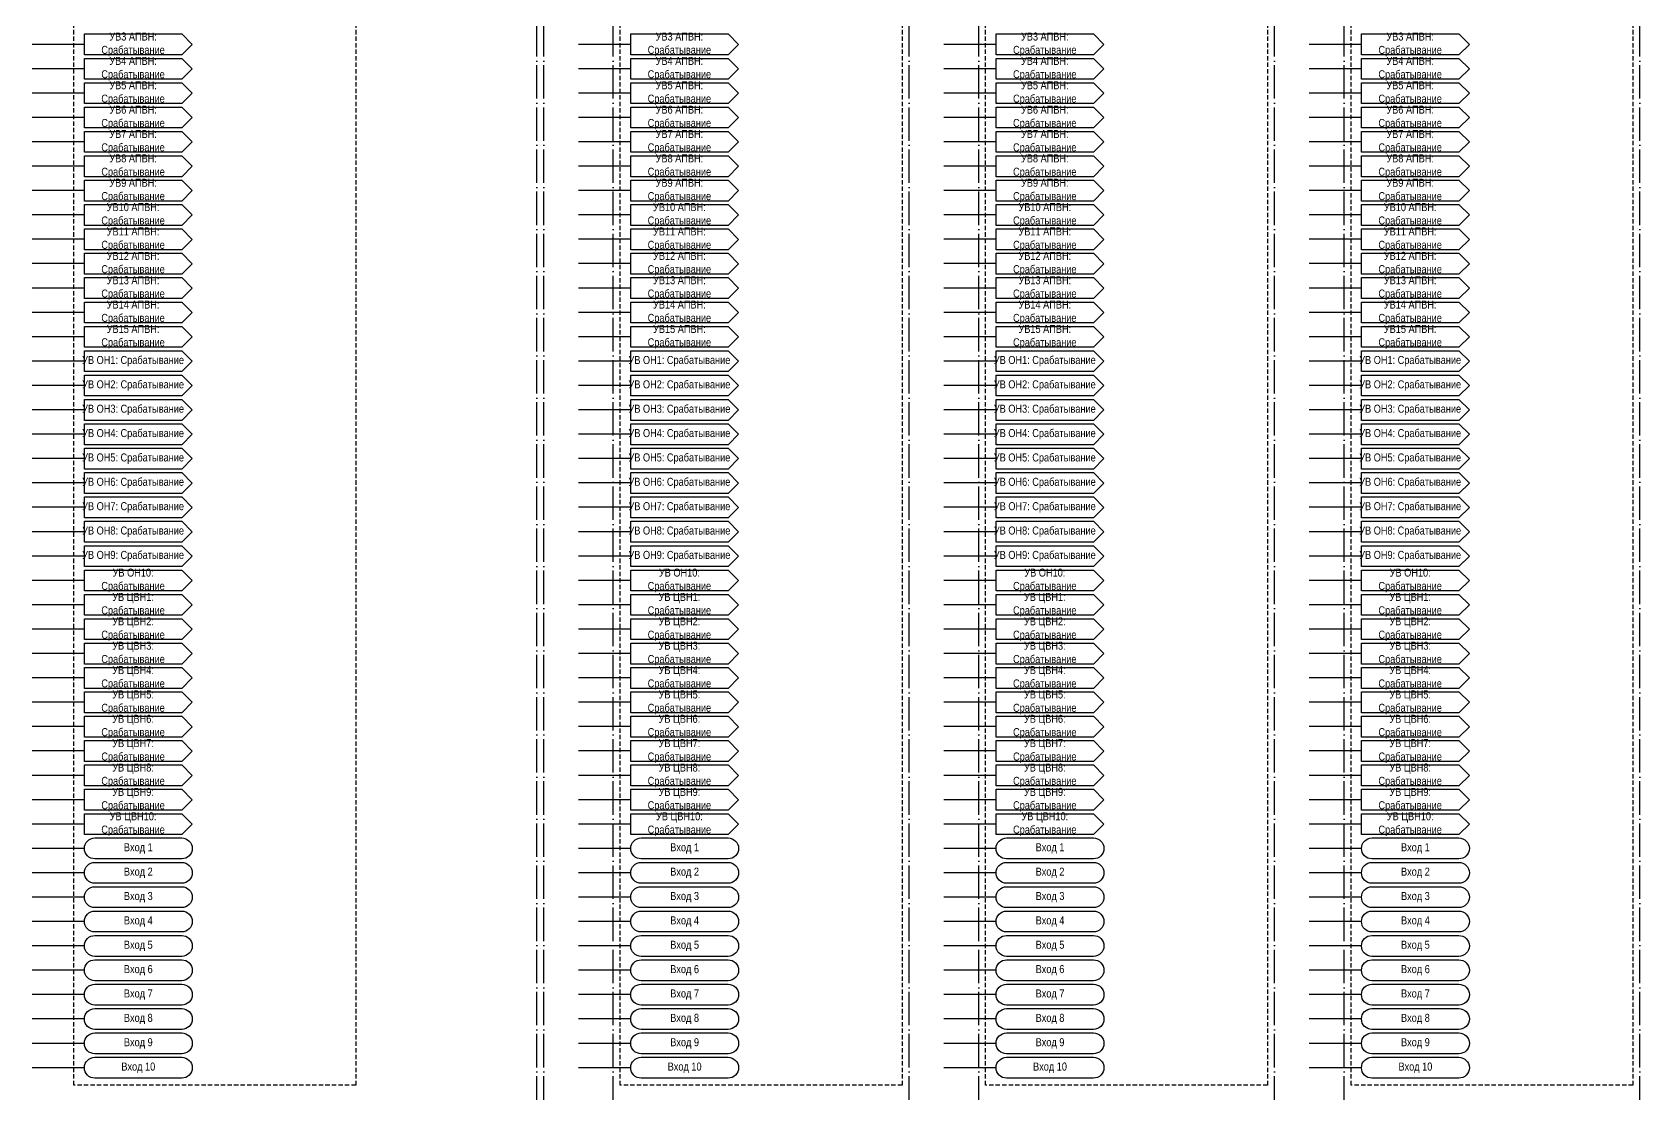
# Model space of a CAD drawing. Header units: millimetres. Extents: x -3568 to 1010, y 18 to 1948.
# Drawn here: x -3568 to -3106, y 627.5 to 932.5 of the extents above; entities that cross this region are included whole.
import ezdxf

# ---------------------------------------------------------------- set-up
doc = ezdxf.new("R2010")
doc.units = ezdxf.units.MM
doc.linetypes.add('ACAD_ISO04W100', pattern=[30, 24, -3, 0, -3])
doc.linetypes.add('штриховая2', pattern=[0.375, 0.25, -0.125])
doc.styles.add('2.5_Gost_RD', font='ARIALN.TTF', dxfattribs={"height": 2.5})

msp = doc.modelspace()

# ---------------------------------------------------------------- linework, layer by layer
at = {"color": 251, "linetype": 'ACAD_ISO04W100', "lineweight": 30, "ltscale": 0.4, "true_color": 0x58595b}
for p, q in [((-3423, 18), (-3423, 1855)), ((-3106, 18), (-3106, 1855)), ((-3421, 18), (-3421, 1845)), ((-3401, 18), (-3401, 1845)), ((-3316, 18), (-3316, 1845)), ((-3296, 18), (-3296, 1845)), ((-3211, 18), (-3211, 1845)), ((-3191, 18), (-3191, 1845))]:
    msp.add_line(p, q, dxfattribs=at)
at = {"ltscale": 100}
for p, q in [((-3553, 929), (-3568, 929)), ((-3396, 929), (-3411, 929)), ((-3291, 929), (-3306, 929)), ((-3186, 929), (-3201, 929)), ((-3553, 922), (-3568, 922)), ((-3396, 922), (-3411, 922)), ((-3291, 922), (-3306, 922)), ((-3186, 922), (-3201, 922)), ((-3553, 915), (-3568, 915)), ((-3396, 915), (-3411, 915)), ((-3291, 915), (-3306, 915)), ((-3186, 915), (-3201, 915)), ((-3553, 908), (-3568, 908)), ((-3396, 908), (-3411, 908)), ((-3291, 908), (-3306, 908)), ((-3186, 908), (-3201, 908)), ((-3553, 901), (-3568, 901)), ((-3396, 901), (-3411, 901)), ((-3291, 901), (-3306, 901)), ((-3186, 901), (-3201, 901)), ((-3553, 894), (-3568, 894)), ((-3396, 894), (-3411, 894)), ((-3291, 894), (-3306, 894)), ((-3186, 894), (-3201, 894)), ((-3553, 887), (-3568, 887)), ((-3396, 887), (-3411, 887)), ((-3291, 887), (-3306, 887)), ((-3186, 887), (-3201, 887)), ((-3553, 880), (-3568, 880)), ((-3396, 880), (-3411, 880)), ((-3291, 880), (-3306, 880)), ((-3186, 880), (-3201, 880)), ((-3553, 873), (-3568, 873)), ((-3396, 873), (-3411, 873)), ((-3291, 873), (-3306, 873)), ((-3186, 873), (-3201, 873)), ((-3553, 866), (-3568, 866)), ((-3396, 866), (-3411, 866)), ((-3291, 866), (-3306, 866)), ((-3186, 866), (-3201, 866)), ((-3553, 859), (-3568, 859)), ((-3396, 859), (-3411, 859)), ((-3291, 859), (-3306, 859)), ((-3186, 859), (-3201, 859)), ((-3553, 852), (-3568, 852)), ((-3396, 852), (-3411, 852)), ((-3291, 852), (-3306, 852)), ((-3186, 852), (-3201, 852)), ((-3553, 845), (-3568, 845)), ((-3396, 845), (-3411, 845)), ((-3291, 845), (-3306, 845)), ((-3186, 845), (-3201, 845)), ((-3553, 838), (-3568, 838)), ((-3396, 838), (-3411, 838)), ((-3291, 838), (-3306, 838)), ((-3186, 838), (-3201, 838)), ((-3553, 831), (-3568, 831)), ((-3396, 831), (-3411, 831)), ((-3291, 831), (-3306, 831)), ((-3186, 831), (-3201, 831)), ((-3553, 824), (-3568, 824)), ((-3396, 824), (-3411, 824)), ((-3291, 824), (-3306, 824)), ((-3186, 824), (-3201, 824)), ((-3553, 817), (-3568, 817)), ((-3396, 817), (-3411, 817)), ((-3291, 817), (-3306, 817)), ((-3186, 817), (-3201, 817)), ((-3553, 810), (-3568, 810)), ((-3396, 810), (-3411, 810)), ((-3291, 810), (-3306, 810)), ((-3186, 810), (-3201, 810)), ((-3553, 803), (-3568, 803)), ((-3396, 803), (-3411, 803)), ((-3291, 803), (-3306, 803)), ((-3186, 803), (-3201, 803)), ((-3553, 796), (-3568, 796)), ((-3396, 796), (-3411, 796)), ((-3291, 796), (-3306, 796)), ((-3186, 796), (-3201, 796)), ((-3553, 789), (-3568, 789)), ((-3396, 789), (-3411, 789)), ((-3291, 789), (-3306, 789)), ((-3186, 789), (-3201, 789)), ((-3553, 782), (-3568, 782)), ((-3396, 782), (-3411, 782)), ((-3291, 782), (-3306, 782)), ((-3186, 782), (-3201, 782)), ((-3553, 775), (-3568, 775)), ((-3396, 775), (-3411, 775)), ((-3291, 775), (-3306, 775)), ((-3186, 775), (-3201, 775)), ((-3553, 768), (-3568, 768)), ((-3396, 768), (-3411, 768)), ((-3291, 768), (-3306, 768)), ((-3186, 768), (-3201, 768)), ((-3553, 761), (-3568, 761)), ((-3396, 761), (-3411, 761)), ((-3291, 761), (-3306, 761)), ((-3186, 761), (-3201, 761)), ((-3553, 754), (-3568, 754)), ((-3396, 754), (-3411, 754)), ((-3291, 754), (-3306, 754)), ((-3186, 754), (-3201, 754)), ((-3553, 747), (-3568, 747)), ((-3396, 747), (-3411, 747)), ((-3291, 747), (-3306, 747)), ((-3186, 747), (-3201, 747)), ((-3553, 740), (-3568, 740)), ((-3396, 740), (-3411, 740)), ((-3291, 740), (-3306, 740)), ((-3186, 740), (-3201, 740)), ((-3553, 733), (-3568, 733)), ((-3396, 733), (-3411, 733)), ((-3291, 733), (-3306, 733)), ((-3186, 733), (-3201, 733)), ((-3553, 726), (-3568, 726)), ((-3396, 726), (-3411, 726)), ((-3291, 726), (-3306, 726)), ((-3186, 726), (-3201, 726)), ((-3553, 719), (-3568, 719)), ((-3396, 719), (-3411, 719)), ((-3291, 719), (-3306, 719)), ((-3186, 719), (-3201, 719)), ((-3553, 712), (-3568, 712)), ((-3396, 712), (-3411, 712)), ((-3291, 712), (-3306, 712)), ((-3186, 712), (-3201, 712)), ((-3553, 705), (-3568, 705)), ((-3396, 705), (-3411, 705)), ((-3291, 705), (-3306, 705)), ((-3186, 705), (-3201, 705)), ((-3553, 698), (-3568, 698)), ((-3396, 698), (-3411, 698)), ((-3291, 698), (-3306, 698)), ((-3186, 698), (-3201, 698)), ((-3553, 691), (-3568, 691)), ((-3396, 691), (-3411, 691)), ((-3291, 691), (-3306, 691)), ((-3186, 691), (-3201, 691)), ((-3553, 684), (-3568, 684)), ((-3396, 684), (-3411, 684)), ((-3291, 684), (-3306, 684)), ((-3186, 684), (-3201, 684)), ((-3553, 677), (-3568, 677)), ((-3396, 677), (-3411, 677)), ((-3291, 677), (-3306, 677)), ((-3186, 677), (-3201, 677)), ((-3553, 670), (-3568, 670)), ((-3396, 670), (-3411, 670)), ((-3291, 670), (-3306, 670)), ((-3186, 670), (-3201, 670)), ((-3553, 663), (-3568, 663)), ((-3396, 663), (-3411, 663)), ((-3291, 663), (-3306, 663)), ((-3186, 663), (-3201, 663)), ((-3553, 656), (-3568, 656)), ((-3396, 656), (-3411, 656)), ((-3291, 656), (-3306, 656)), ((-3186, 656), (-3201, 656)), ((-3553, 649), (-3568, 649)), ((-3396, 649), (-3411, 649)), ((-3291, 649), (-3306, 649)), ((-3186, 649), (-3201, 649)), ((-3553, 642), (-3568, 642)), ((-3396, 642), (-3411, 642)), ((-3291, 642), (-3306, 642)), ((-3186, 642), (-3201, 642)), ((-3553, 635), (-3568, 635)), ((-3396, 635), (-3411, 635)), ((-3291, 635), (-3306, 635)), ((-3186, 635), (-3201, 635))]:
    msp.add_line(p, q, dxfattribs=at)
at = {"linetype": 'штриховая2', "ltscale": 5}
for points in [[(-3556, 1235), (-3475, 1235), (-3475, 630), (-3556, 630)], [(-3399, 1235), (-3318, 1235), (-3318, 630), (-3399, 630)], [(-3294, 1235), (-3213, 1235), (-3213, 630), (-3294, 630)], [(-3189, 1235), (-3108, 1235), (-3108, 630), (-3189, 630)]]:
    msp.add_lwpolyline(points, close=True, dxfattribs=at)
at = {"ltscale": 100}
for points in [[(-3553, 931.98), (-3525, 931.98), (-3522, 928.98), (-3525, 925.98), (-3553, 925.98), (-3553, 931.98)], [(-3396, 931.98), (-3368, 931.98), (-3365, 928.98), (-3368, 925.98), (-3396, 925.98), (-3396, 931.98)], [(-3291, 931.98), (-3263, 931.98), (-3260, 928.98), (-3263, 925.98), (-3291, 925.98), (-3291, 931.98)], [(-3186, 931.98), (-3158, 931.98), (-3155, 928.98), (-3158, 925.98), (-3186, 925.98), (-3186, 931.98)], [(-3553, 924.98), (-3525, 924.98), (-3522, 921.98), (-3525, 918.98), (-3553, 918.98), (-3553, 924.98)], [(-3396, 924.98), (-3368, 924.98), (-3365, 921.98), (-3368, 918.98), (-3396, 918.98), (-3396, 924.98)], [(-3291, 924.98), (-3263, 924.98), (-3260, 921.98), (-3263, 918.98), (-3291, 918.98), (-3291, 924.98)], [(-3186, 924.98), (-3158, 924.98), (-3155, 921.98), (-3158, 918.98), (-3186, 918.98), (-3186, 924.98)], [(-3553, 917.98), (-3525, 917.98), (-3522, 914.98), (-3525, 911.98), (-3553, 911.98), (-3553, 917.98)], [(-3396, 917.98), (-3368, 917.98), (-3365, 914.98), (-3368, 911.98), (-3396, 911.98), (-3396, 917.98)], [(-3291, 917.98), (-3263, 917.98), (-3260, 914.98), (-3263, 911.98), (-3291, 911.98), (-3291, 917.98)], [(-3186, 917.98), (-3158, 917.98), (-3155, 914.98), (-3158, 911.98), (-3186, 911.98), (-3186, 917.98)], [(-3553, 910.98), (-3525, 910.98), (-3522, 907.98), (-3525, 904.98), (-3553, 904.98), (-3553, 910.98)], [(-3396, 910.98), (-3368, 910.98), (-3365, 907.98), (-3368, 904.98), (-3396, 904.98), (-3396, 910.98)], [(-3291, 910.98), (-3263, 910.98), (-3260, 907.98), (-3263, 904.98), (-3291, 904.98), (-3291, 910.98)], [(-3186, 910.98), (-3158, 910.98), (-3155, 907.98), (-3158, 904.98), (-3186, 904.98), (-3186, 910.98)], [(-3553, 903.98), (-3525, 903.98), (-3522, 900.98), (-3525, 897.98), (-3553, 897.98), (-3553, 903.98)], [(-3396, 903.98), (-3368, 903.98), (-3365, 900.98), (-3368, 897.98), (-3396, 897.98), (-3396, 903.98)], [(-3291, 903.98), (-3263, 903.98), (-3260, 900.98), (-3263, 897.98), (-3291, 897.98), (-3291, 903.98)], [(-3186, 903.98), (-3158, 903.98), (-3155, 900.98), (-3158, 897.98), (-3186, 897.98), (-3186, 903.98)], [(-3553, 896.98), (-3525, 896.98), (-3522, 893.98), (-3525, 890.98), (-3553, 890.98), (-3553, 896.98)], [(-3396, 896.98), (-3368, 896.98), (-3365, 893.98), (-3368, 890.98), (-3396, 890.98), (-3396, 896.98)], [(-3291, 896.98), (-3263, 896.98), (-3260, 893.98), (-3263, 890.98), (-3291, 890.98), (-3291, 896.98)], [(-3186, 896.98), (-3158, 896.98), (-3155, 893.98), (-3158, 890.98), (-3186, 890.98), (-3186, 896.98)], [(-3553, 889.98), (-3525, 889.98), (-3522, 886.98), (-3525, 883.98), (-3553, 883.98), (-3553, 889.98)], [(-3396, 889.98), (-3368, 889.98), (-3365, 886.98), (-3368, 883.98), (-3396, 883.98), (-3396, 889.98)], [(-3291, 889.98), (-3263, 889.98), (-3260, 886.98), (-3263, 883.98), (-3291, 883.98), (-3291, 889.98)], [(-3186, 889.98), (-3158, 889.98), (-3155, 886.98), (-3158, 883.98), (-3186, 883.98), (-3186, 889.98)], [(-3553, 882.98), (-3525, 882.98), (-3522, 879.98), (-3525, 876.98), (-3553, 876.98), (-3553, 882.98)], [(-3396, 882.98), (-3368, 882.98), (-3365, 879.98), (-3368, 876.98), (-3396, 876.98), (-3396, 882.98)], [(-3291, 882.98), (-3263, 882.98), (-3260, 879.98), (-3263, 876.98), (-3291, 876.98), (-3291, 882.98)], [(-3186, 882.98), (-3158, 882.98), (-3155, 879.98), (-3158, 876.98), (-3186, 876.98), (-3186, 882.98)], [(-3553, 875.98), (-3525, 875.98), (-3522, 872.98), (-3525, 869.98), (-3553, 869.98), (-3553, 875.98)], [(-3396, 875.98), (-3368, 875.98), (-3365, 872.98), (-3368, 869.98), (-3396, 869.98), (-3396, 875.98)], [(-3291, 875.98), (-3263, 875.98), (-3260, 872.98), (-3263, 869.98), (-3291, 869.98), (-3291, 875.98)], [(-3186, 875.98), (-3158, 875.98), (-3155, 872.98), (-3158, 869.98), (-3186, 869.98), (-3186, 875.98)], [(-3553, 868.98), (-3525, 868.98), (-3522, 865.98), (-3525, 862.98), (-3553, 862.98), (-3553, 868.98)], [(-3396, 868.98), (-3368, 868.98), (-3365, 865.98), (-3368, 862.98), (-3396, 862.98), (-3396, 868.98)], [(-3291, 868.98), (-3263, 868.98), (-3260, 865.98), (-3263, 862.98), (-3291, 862.98), (-3291, 868.98)], [(-3186, 868.98), (-3158, 868.98), (-3155, 865.98), (-3158, 862.98), (-3186, 862.98), (-3186, 868.98)], [(-3553, 861.98), (-3525, 861.98), (-3522, 858.98), (-3525, 855.98), (-3553, 855.98), (-3553, 861.98)], [(-3396, 861.98), (-3368, 861.98), (-3365, 858.98), (-3368, 855.98), (-3396, 855.98), (-3396, 861.98)], [(-3291, 861.98), (-3263, 861.98), (-3260, 858.98), (-3263, 855.98), (-3291, 855.98), (-3291, 861.98)], [(-3186, 861.98), (-3158, 861.98), (-3155, 858.98), (-3158, 855.98), (-3186, 855.98), (-3186, 861.98)], [(-3553, 854.98), (-3525, 854.98), (-3522, 851.98), (-3525, 848.98), (-3553, 848.98), (-3553, 854.98)], [(-3396, 854.98), (-3368, 854.98), (-3365, 851.98), (-3368, 848.98), (-3396, 848.98), (-3396, 854.98)], [(-3291, 854.98), (-3263, 854.98), (-3260, 851.98), (-3263, 848.98), (-3291, 848.98), (-3291, 854.98)], [(-3186, 854.98), (-3158, 854.98), (-3155, 851.98), (-3158, 848.98), (-3186, 848.98), (-3186, 854.98)], [(-3553, 847.98), (-3525, 847.98), (-3522, 844.98), (-3525, 841.98), (-3553, 841.98), (-3553, 847.98)], [(-3396, 847.98), (-3368, 847.98), (-3365, 844.98), (-3368, 841.98), (-3396, 841.98), (-3396, 847.98)], [(-3291, 847.98), (-3263, 847.98), (-3260, 844.98), (-3263, 841.98), (-3291, 841.98), (-3291, 847.98)], [(-3186, 847.98), (-3158, 847.98), (-3155, 844.98), (-3158, 841.98), (-3186, 841.98), (-3186, 847.98)], [(-3553, 840.98), (-3525, 840.98), (-3522, 837.98), (-3525, 834.98), (-3553, 834.98), (-3553, 840.98)], [(-3396, 840.98), (-3368, 840.98), (-3365, 837.98), (-3368, 834.98), (-3396, 834.98), (-3396, 840.98)], [(-3291, 840.98), (-3263, 840.98), (-3260, 837.98), (-3263, 834.98), (-3291, 834.98), (-3291, 840.98)], [(-3186, 840.98), (-3158, 840.98), (-3155, 837.98), (-3158, 834.98), (-3186, 834.98), (-3186, 840.98)], [(-3553, 833.98), (-3525, 833.98), (-3522, 830.98), (-3525, 827.98), (-3553, 827.98), (-3553, 833.98)], [(-3396, 833.98), (-3368, 833.98), (-3365, 830.98), (-3368, 827.98), (-3396, 827.98), (-3396, 833.98)], [(-3291, 833.98), (-3263, 833.98), (-3260, 830.98), (-3263, 827.98), (-3291, 827.98), (-3291, 833.98)], [(-3186, 833.98), (-3158, 833.98), (-3155, 830.98), (-3158, 827.98), (-3186, 827.98), (-3186, 833.98)], [(-3553, 826.98), (-3525, 826.98), (-3522, 823.98), (-3525, 820.98), (-3553, 820.98), (-3553, 826.98)], [(-3396, 826.98), (-3368, 826.98), (-3365, 823.98), (-3368, 820.98), (-3396, 820.98), (-3396, 826.98)], [(-3291, 826.98), (-3263, 826.98), (-3260, 823.98), (-3263, 820.98), (-3291, 820.98), (-3291, 826.98)], [(-3186, 826.98), (-3158, 826.98), (-3155, 823.98), (-3158, 820.98), (-3186, 820.98), (-3186, 826.98)], [(-3553, 819.98), (-3525, 819.98), (-3522, 816.98), (-3525, 813.98), (-3553, 813.98), (-3553, 819.98)], [(-3396, 819.98), (-3368, 819.98), (-3365, 816.98), (-3368, 813.98), (-3396, 813.98), (-3396, 819.98)], [(-3291, 819.98), (-3263, 819.98), (-3260, 816.98), (-3263, 813.98), (-3291, 813.98), (-3291, 819.98)], [(-3186, 819.98), (-3158, 819.98), (-3155, 816.98), (-3158, 813.98), (-3186, 813.98), (-3186, 819.98)], [(-3553, 812.98), (-3525, 812.98), (-3522, 809.98), (-3525, 806.98), (-3553, 806.98), (-3553, 812.98)], [(-3396, 812.98), (-3368, 812.98), (-3365, 809.98), (-3368, 806.98), (-3396, 806.98), (-3396, 812.98)], [(-3291, 812.98), (-3263, 812.98), (-3260, 809.98), (-3263, 806.98), (-3291, 806.98), (-3291, 812.98)], [(-3186, 812.98), (-3158, 812.98), (-3155, 809.98), (-3158, 806.98), (-3186, 806.98), (-3186, 812.98)], [(-3553, 805.98), (-3525, 805.98), (-3522, 802.98), (-3525, 799.98), (-3553, 799.98), (-3553, 805.98)], [(-3396, 805.98), (-3368, 805.98), (-3365, 802.98), (-3368, 799.98), (-3396, 799.98), (-3396, 805.98)], [(-3291, 805.98), (-3263, 805.98), (-3260, 802.98), (-3263, 799.98), (-3291, 799.98), (-3291, 805.98)], [(-3186, 805.98), (-3158, 805.98), (-3155, 802.98), (-3158, 799.98), (-3186, 799.98), (-3186, 805.98)], [(-3553, 798.98), (-3525, 798.98), (-3522, 795.98), (-3525, 792.98), (-3553, 792.98), (-3553, 798.98)], [(-3396, 798.98), (-3368, 798.98), (-3365, 795.98), (-3368, 792.98), (-3396, 792.98), (-3396, 798.98)], [(-3291, 798.98), (-3263, 798.98), (-3260, 795.98), (-3263, 792.98), (-3291, 792.98), (-3291, 798.98)], [(-3186, 798.98), (-3158, 798.98), (-3155, 795.98), (-3158, 792.98), (-3186, 792.98), (-3186, 798.98)], [(-3553, 791.98), (-3525, 791.98), (-3522, 788.98), (-3525, 785.98), (-3553, 785.98), (-3553, 791.98)], [(-3396, 791.98), (-3368, 791.98), (-3365, 788.98), (-3368, 785.98), (-3396, 785.98), (-3396, 791.98)], [(-3291, 791.98), (-3263, 791.98), (-3260, 788.98), (-3263, 785.98), (-3291, 785.98), (-3291, 791.98)], [(-3186, 791.98), (-3158, 791.98), (-3155, 788.98), (-3158, 785.98), (-3186, 785.98), (-3186, 791.98)], [(-3553, 784.98), (-3525, 784.98), (-3522, 781.98), (-3525, 778.98), (-3553, 778.98), (-3553, 784.98)], [(-3396, 784.98), (-3368, 784.98), (-3365, 781.98), (-3368, 778.98), (-3396, 778.98), (-3396, 784.98)], [(-3291, 784.98), (-3263, 784.98), (-3260, 781.98), (-3263, 778.98), (-3291, 778.98), (-3291, 784.98)], [(-3186, 784.98), (-3158, 784.98), (-3155, 781.98), (-3158, 778.98), (-3186, 778.98), (-3186, 784.98)], [(-3553, 777.98), (-3525, 777.98), (-3522, 774.98), (-3525, 771.98), (-3553, 771.98), (-3553, 777.98)], [(-3396, 777.98), (-3368, 777.98), (-3365, 774.98), (-3368, 771.98), (-3396, 771.98), (-3396, 777.98)], [(-3291, 777.98), (-3263, 777.98), (-3260, 774.98), (-3263, 771.98), (-3291, 771.98), (-3291, 777.98)], [(-3186, 777.98), (-3158, 777.98), (-3155, 774.98), (-3158, 771.98), (-3186, 771.98), (-3186, 777.98)], [(-3553, 770.98), (-3525, 770.98), (-3522, 767.98), (-3525, 764.98), (-3553, 764.98), (-3553, 770.98)], [(-3396, 770.98), (-3368, 770.98), (-3365, 767.98), (-3368, 764.98), (-3396, 764.98), (-3396, 770.98)], [(-3291, 770.98), (-3263, 770.98), (-3260, 767.98), (-3263, 764.98), (-3291, 764.98), (-3291, 770.98)], [(-3186, 770.98), (-3158, 770.98), (-3155, 767.98), (-3158, 764.98), (-3186, 764.98), (-3186, 770.98)], [(-3553, 763.98), (-3525, 763.98), (-3522, 760.98), (-3525, 757.98), (-3553, 757.98), (-3553, 763.98)], [(-3396, 763.98), (-3368, 763.98), (-3365, 760.98), (-3368, 757.98), (-3396, 757.98), (-3396, 763.98)], [(-3291, 763.98), (-3263, 763.98), (-3260, 760.98), (-3263, 757.98), (-3291, 757.98), (-3291, 763.98)], [(-3186, 763.98), (-3158, 763.98), (-3155, 760.98), (-3158, 757.98), (-3186, 757.98), (-3186, 763.98)], [(-3553, 756.98), (-3525, 756.98), (-3522, 753.98), (-3525, 750.98), (-3553, 750.98), (-3553, 756.98)], [(-3396, 756.98), (-3368, 756.98), (-3365, 753.98), (-3368, 750.98), (-3396, 750.98), (-3396, 756.98)], [(-3291, 756.98), (-3263, 756.98), (-3260, 753.98), (-3263, 750.98), (-3291, 750.98), (-3291, 756.98)], [(-3186, 756.98), (-3158, 756.98), (-3155, 753.98), (-3158, 750.98), (-3186, 750.98), (-3186, 756.98)], [(-3553, 749.98), (-3525, 749.98), (-3522, 746.98), (-3525, 743.98), (-3553, 743.98), (-3553, 749.98)], [(-3396, 749.98), (-3368, 749.98), (-3365, 746.98), (-3368, 743.98), (-3396, 743.98), (-3396, 749.98)], [(-3291, 749.98), (-3263, 749.98), (-3260, 746.98), (-3263, 743.98), (-3291, 743.98), (-3291, 749.98)], [(-3186, 749.98), (-3158, 749.98), (-3155, 746.98), (-3158, 743.98), (-3186, 743.98), (-3186, 749.98)], [(-3553, 742.98), (-3525, 742.98), (-3522, 739.98), (-3525, 736.98), (-3553, 736.98), (-3553, 742.98)], [(-3396, 742.98), (-3368, 742.98), (-3365, 739.98), (-3368, 736.98), (-3396, 736.98), (-3396, 742.98)], [(-3291, 742.98), (-3263, 742.98), (-3260, 739.98), (-3263, 736.98), (-3291, 736.98), (-3291, 742.98)], [(-3186, 742.98), (-3158, 742.98), (-3155, 739.98), (-3158, 736.98), (-3186, 736.98), (-3186, 742.98)], [(-3553, 735.98), (-3525, 735.98), (-3522, 732.98), (-3525, 729.98), (-3553, 729.98), (-3553, 735.98)], [(-3396, 735.98), (-3368, 735.98), (-3365, 732.98), (-3368, 729.98), (-3396, 729.98), (-3396, 735.98)], [(-3291, 735.98), (-3263, 735.98), (-3260, 732.98), (-3263, 729.98), (-3291, 729.98), (-3291, 735.98)], [(-3186, 735.98), (-3158, 735.98), (-3155, 732.98), (-3158, 729.98), (-3186, 729.98), (-3186, 735.98)], [(-3553, 728.98), (-3525, 728.98), (-3522, 725.98), (-3525, 722.98), (-3553, 722.98), (-3553, 728.98)], [(-3396, 728.98), (-3368, 728.98), (-3365, 725.98), (-3368, 722.98), (-3396, 722.98), (-3396, 728.98)], [(-3291, 728.98), (-3263, 728.98), (-3260, 725.98), (-3263, 722.98), (-3291, 722.98), (-3291, 728.98)], [(-3186, 728.98), (-3158, 728.98), (-3155, 725.98), (-3158, 722.98), (-3186, 722.98), (-3186, 728.98)], [(-3553, 721.98), (-3525, 721.98), (-3522, 718.98), (-3525, 715.98), (-3553, 715.98), (-3553, 721.98)], [(-3396, 721.98), (-3368, 721.98), (-3365, 718.98), (-3368, 715.98), (-3396, 715.98), (-3396, 721.98)], [(-3291, 721.98), (-3263, 721.98), (-3260, 718.98), (-3263, 715.98), (-3291, 715.98), (-3291, 721.98)], [(-3186, 721.98), (-3158, 721.98), (-3155, 718.98), (-3158, 715.98), (-3186, 715.98), (-3186, 721.98)], [(-3553, 714.98), (-3525, 714.98), (-3522, 711.98), (-3525, 708.98), (-3553, 708.98), (-3553, 714.98)], [(-3396, 714.98), (-3368, 714.98), (-3365, 711.98), (-3368, 708.98), (-3396, 708.98), (-3396, 714.98)], [(-3291, 714.98), (-3263, 714.98), (-3260, 711.98), (-3263, 708.98), (-3291, 708.98), (-3291, 714.98)], [(-3186, 714.98), (-3158, 714.98), (-3155, 711.98), (-3158, 708.98), (-3186, 708.98), (-3186, 714.98)], [(-3553, 707.98), (-3525, 707.98), (-3522, 704.98), (-3525, 701.98), (-3553, 701.98), (-3553, 707.98)], [(-3396, 707.98), (-3368, 707.98), (-3365, 704.98), (-3368, 701.98), (-3396, 701.98), (-3396, 707.98)], [(-3291, 707.98), (-3263, 707.98), (-3260, 704.98), (-3263, 701.98), (-3291, 701.98), (-3291, 707.98)], [(-3186, 707.98), (-3158, 707.98), (-3155, 704.98), (-3158, 701.98), (-3186, 701.98), (-3186, 707.98)]]:
    msp.add_lwpolyline(points, dxfattribs=at)
for points in [[(-3550, 695, -1), (-3550, 701), (-3525, 701, -1), (-3525, 695)], [(-3393, 695, -1), (-3393, 701), (-3368, 701, -1), (-3368, 695)], [(-3288, 695, -1), (-3288, 701), (-3263, 701, -1), (-3263, 695)], [(-3183, 695, -1), (-3183, 701), (-3158, 701, -1), (-3158, 695)], [(-3550, 688, -1), (-3550, 694), (-3525, 694, -1), (-3525, 688)], [(-3393, 688, -1), (-3393, 694), (-3368, 694, -1), (-3368, 688)], [(-3288, 688, -1), (-3288, 694), (-3263, 694, -1), (-3263, 688)], [(-3183, 688, -1), (-3183, 694), (-3158, 694, -1), (-3158, 688)], [(-3550, 681, -1), (-3550, 687), (-3525, 687, -1), (-3525, 681)], [(-3393, 681, -1), (-3393, 687), (-3368, 687, -1), (-3368, 681)], [(-3288, 681, -1), (-3288, 687), (-3263, 687, -1), (-3263, 681)], [(-3183, 681, -1), (-3183, 687), (-3158, 687, -1), (-3158, 681)], [(-3550, 674, -1), (-3550, 680), (-3525, 680, -1), (-3525, 674)], [(-3393, 674, -1), (-3393, 680), (-3368, 680, -1), (-3368, 674)], [(-3288, 674, -1), (-3288, 680), (-3263, 680, -1), (-3263, 674)], [(-3183, 674, -1), (-3183, 680), (-3158, 680, -1), (-3158, 674)], [(-3550, 667, -1), (-3550, 673), (-3525, 673, -1), (-3525, 667)], [(-3393, 667, -1), (-3393, 673), (-3368, 673, -1), (-3368, 667)], [(-3288, 667, -1), (-3288, 673), (-3263, 673, -1), (-3263, 667)], [(-3183, 667, -1), (-3183, 673), (-3158, 673, -1), (-3158, 667)], [(-3550, 660, -1), (-3550, 666), (-3525, 666, -1), (-3525, 660)], [(-3393, 660, -1), (-3393, 666), (-3368, 666, -1), (-3368, 660)], [(-3288, 660, -1), (-3288, 666), (-3263, 666, -1), (-3263, 660)], [(-3183, 660, -1), (-3183, 666), (-3158, 666, -1), (-3158, 660)], [(-3550, 653, -1), (-3550, 659), (-3525, 659, -1), (-3525, 653)], [(-3393, 653, -1), (-3393, 659), (-3368, 659, -1), (-3368, 653)], [(-3288, 653, -1), (-3288, 659), (-3263, 659, -1), (-3263, 653)], [(-3183, 653, -1), (-3183, 659), (-3158, 659, -1), (-3158, 653)], [(-3550, 646, -1), (-3550, 652), (-3525, 652, -1), (-3525, 646)], [(-3393, 646, -1), (-3393, 652), (-3368, 652, -1), (-3368, 646)], [(-3288, 646, -1), (-3288, 652), (-3263, 652, -1), (-3263, 646)], [(-3183, 646, -1), (-3183, 652), (-3158, 652, -1), (-3158, 646)], [(-3550, 639, -1), (-3550, 645), (-3525, 645, -1), (-3525, 639)], [(-3393, 639, -1), (-3393, 645), (-3368, 645, -1), (-3368, 639)], [(-3288, 639, -1), (-3288, 645), (-3263, 645, -1), (-3263, 639)], [(-3183, 639, -1), (-3183, 645), (-3158, 645, -1), (-3158, 639)], [(-3550, 632, -1), (-3550, 638), (-3525, 638, -1), (-3525, 632)], [(-3393, 632, -1), (-3393, 638), (-3368, 638, -1), (-3368, 632)], [(-3288, 632, -1), (-3288, 638), (-3263, 638, -1), (-3263, 632)], [(-3183, 632, -1), (-3183, 638), (-3158, 638, -1), (-3158, 632)]]:
    msp.add_lwpolyline(points, format="xyb", close=True, dxfattribs=at)

# ---------------------------------------------------------------- texts
at = {"color": 0, "ltscale": 100, "char_height": 2.3, "width": 28, "attachment_point": 5, "style": '2.5_Gost_RD'}
for s, insert in [('{\\C256;УВ3 АПВН: Срабатывание}', (-3539, 928.98)), ('{\\C256;УВ3 АПВН: Срабатывание}', (-3382, 928.98)), ('{\\C256;УВ3 АПВН: Срабатывание}', (-3277, 928.98)), ('{\\C256;УВ3 АПВН: Срабатывание}', (-3172, 928.98)), ('{\\C256;УВ4 АПВН: Срабатывание}', (-3539, 921.98)), ('{\\C256;УВ4 АПВН: Срабатывание}', (-3382, 921.98)), ('{\\C256;УВ4 АПВН: Срабатывание}', (-3277, 921.98)), ('{\\C256;УВ4 АПВН: Срабатывание}', (-3172, 921.98)), ('{\\C256;УВ5 АПВН: Срабатывание}', (-3539, 914.98)), ('{\\C256;УВ5 АПВН: Срабатывание}', (-3382, 914.98)), ('{\\C256;УВ5 АПВН: Срабатывание}', (-3277, 914.98)), ('{\\C256;УВ5 АПВН: Срабатывание}', (-3172, 914.98)), ('{\\C256;УВ6 АПВН: Срабатывание}', (-3539, 907.98)), ('{\\C256;УВ6 АПВН: Срабатывание}', (-3382, 907.98)), ('{\\C256;УВ6 АПВН: Срабатывание}', (-3277, 907.98)), ('{\\C256;УВ6 АПВН: Срабатывание}', (-3172, 907.98)), ('{\\C256;УВ7 АПВН: Срабатывание}', (-3539, 900.98)), ('{\\C256;УВ7 АПВН: Срабатывание}', (-3382, 900.98)), ('{\\C256;УВ7 АПВН: Срабатывание}', (-3277, 900.98)), ('{\\C256;УВ7 АПВН: Срабатывание}', (-3172, 900.98)), ('{\\C256;УВ8 АПВН: Срабатывание}', (-3539, 893.98)), ('{\\C256;УВ8 АПВН: Срабатывание}', (-3382, 893.98)), ('{\\C256;УВ8 АПВН: Срабатывание}', (-3277, 893.98)), ('{\\C256;УВ8 АПВН: Срабатывание}', (-3172, 893.98)), ('{\\C256;УВ9 АПВН: Срабатывание}', (-3539, 886.98)), ('{\\C256;УВ9 АПВН: Срабатывание}', (-3382, 886.98)), ('{\\C256;УВ9 АПВН: Срабатывание}', (-3277, 886.98)), ('{\\C256;УВ9 АПВН: Срабатывание}', (-3172, 886.98)), ('{\\C256;УВ10 АПВН: Срабатывание}', (-3539, 879.98)), ('{\\C256;УВ10 АПВН: Срабатывание}', (-3382, 879.98)), ('{\\C256;УВ10 АПВН: Срабатывание}', (-3277, 879.98)), ('{\\C256;УВ10 АПВН: Срабатывание}', (-3172, 879.98)), ('{\\C256;УВ11 АПВН: Срабатывание}', (-3539, 872.98)), ('{\\C256;УВ11 АПВН: Срабатывание}', (-3382, 872.98)), ('{\\C256;УВ11 АПВН: Срабатывание}', (-3277, 872.98)), ('{\\C256;УВ11 АПВН: Срабатывание}', (-3172, 872.98)), ('{\\C256;УВ12 АПВН: Срабатывание}', (-3539, 865.98)), ('{\\C256;УВ12 АПВН: Срабатывание}', (-3382, 865.98)), ('{\\C256;УВ12 АПВН: Срабатывание}', (-3277, 865.98)), ('{\\C256;УВ12 АПВН: Срабатывание}', (-3172, 865.98)), ('{\\C256;УВ13 АПВН: Срабатывание}', (-3539, 858.98)), ('{\\C256;УВ13 АПВН: Срабатывание}', (-3382, 858.98)), ('{\\C256;УВ13 АПВН: Срабатывание}', (-3277, 858.98)), ('{\\C256;УВ13 АПВН: Срабатывание}', (-3172, 858.98)), ('{\\C256;УВ14 АПВН: Срабатывание}', (-3539, 851.98)), ('{\\C256;УВ14 АПВН: Срабатывание}', (-3382, 851.98)), ('{\\C256;УВ14 АПВН: Срабатывание}', (-3277, 851.98)), ('{\\C256;УВ14 АПВН: Срабатывание}', (-3172, 851.98)), ('{\\C256;УВ15 АПВН: Срабатывание}', (-3539, 844.98)), ('{\\C256;УВ15 АПВН: Срабатывание}', (-3382, 844.98)), ('{\\C256;УВ15 АПВН: Срабатывание}', (-3277, 844.98)), ('{\\C256;УВ15 АПВН: Срабатывание}', (-3172, 844.98)), ('{\\C256;УВ ОН1: Срабатывание}', (-3539, 837.98)), ('{\\C256;УВ ОН1: Срабатывание}', (-3382, 837.98)), ('{\\C256;УВ ОН1: Срабатывание}', (-3277, 837.98)), ('{\\C256;УВ ОН1: Срабатывание}', (-3172, 837.98)), ('{\\C256;УВ ОН2: Срабатывание}', (-3539, 830.98)), ('{\\C256;УВ ОН2: Срабатывание}', (-3382, 830.98)), ('{\\C256;УВ ОН2: Срабатывание}', (-3277, 830.98)), ('{\\C256;УВ ОН2: Срабатывание}', (-3172, 830.98)), ('{\\C256;УВ ОН3: Срабатывание}', (-3539, 823.98)), ('{\\C256;УВ ОН3: Срабатывание}', (-3382, 823.98)), ('{\\C256;УВ ОН3: Срабатывание}', (-3277, 823.98)), ('{\\C256;УВ ОН3: Срабатывание}', (-3172, 823.98)), ('{\\C256;УВ ОН4: Срабатывание}', (-3539, 816.98)), ('{\\C256;УВ ОН4: Срабатывание}', (-3382, 816.98)), ('{\\C256;УВ ОН4: Срабатывание}', (-3277, 816.98)), ('{\\C256;УВ ОН4: Срабатывание}', (-3172, 816.98)), ('{\\C256;УВ ОН5: Срабатывание}', (-3539, 809.98)), ('{\\C256;УВ ОН5: Срабатывание}', (-3382, 809.98)), ('{\\C256;УВ ОН5: Срабатывание}', (-3277, 809.98)), ('{\\C256;УВ ОН5: Срабатывание}', (-3172, 809.98)), ('{\\C256;УВ ОН6: Срабатывание}', (-3539, 802.98)), ('{\\C256;УВ ОН6: Срабатывание}', (-3382, 802.98)), ('{\\C256;УВ ОН6: Срабатывание}', (-3277, 802.98)), ('{\\C256;УВ ОН6: Срабатывание}', (-3172, 802.98)), ('{\\C256;УВ ОН7: Срабатывание}', (-3539, 795.98)), ('{\\C256;УВ ОН7: Срабатывание}', (-3382, 795.98)), ('{\\C256;УВ ОН7: Срабатывание}', (-3277, 795.98)), ('{\\C256;УВ ОН7: Срабатывание}', (-3172, 795.98)), ('{\\C256;УВ ОН8: Срабатывание}', (-3539, 788.98)), ('{\\C256;УВ ОН8: Срабатывание}', (-3382, 788.98)), ('{\\C256;УВ ОН8: Срабатывание}', (-3277, 788.98)), ('{\\C256;УВ ОН8: Срабатывание}', (-3172, 788.98)), ('{\\C256;УВ ОН9: Срабатывание}', (-3539, 781.98)), ('{\\C256;УВ ОН9: Срабатывание}', (-3382, 781.98)), ('{\\C256;УВ ОН9: Срабатывание}', (-3277, 781.98)), ('{\\C256;УВ ОН9: Срабатывание}', (-3172, 781.98)), ('{\\C256;УВ ОН10: Срабатывание}', (-3539, 774.98)), ('{\\C256;УВ ОН10: Срабатывание}', (-3382, 774.98)), ('{\\C256;УВ ОН10: Срабатывание}', (-3277, 774.98)), ('{\\C256;УВ ОН10: Срабатывание}', (-3172, 774.98)), ('{\\C256;УВ ЦВН1: Срабатывание}', (-3539, 767.98)), ('{\\C256;УВ ЦВН1: Срабатывание}', (-3382, 767.98)), ('{\\C256;УВ ЦВН1: Срабатывание}', (-3277, 767.98)), ('{\\C256;УВ ЦВН1: Срабатывание}', (-3172, 767.98)), ('{\\C256;УВ ЦВН2: Срабатывание}', (-3539, 760.98)), ('{\\C256;УВ ЦВН2: Срабатывание}', (-3382, 760.98)), ('{\\C256;УВ ЦВН2: Срабатывание}', (-3277, 760.98)), ('{\\C256;УВ ЦВН2: Срабатывание}', (-3172, 760.98)), ('{\\C256;УВ ЦВН3: Срабатывание}', (-3539, 753.98)), ('{\\C256;УВ ЦВН3: Срабатывание}', (-3382, 753.98)), ('{\\C256;УВ ЦВН3: Срабатывание}', (-3277, 753.98)), ('{\\C256;УВ ЦВН3: Срабатывание}', (-3172, 753.98)), ('{\\C256;УВ ЦВН4: Срабатывание}', (-3539, 746.98)), ('{\\C256;УВ ЦВН4: Срабатывание}', (-3382, 746.98)), ('{\\C256;УВ ЦВН4: Срабатывание}', (-3277, 746.98)), ('{\\C256;УВ ЦВН4: Срабатывание}', (-3172, 746.98)), ('{\\C256;УВ ЦВН5: Срабатывание}', (-3539, 739.98)), ('{\\C256;УВ ЦВН5: Срабатывание}', (-3382, 739.98)), ('{\\C256;УВ ЦВН5: Срабатывание}', (-3277, 739.98)), ('{\\C256;УВ ЦВН5: Срабатывание}', (-3172, 739.98)), ('{\\C256;УВ ЦВН6: Срабатывание}', (-3539, 732.98)), ('{\\C256;УВ ЦВН6: Срабатывание}', (-3382, 732.98)), ('{\\C256;УВ ЦВН6: Срабатывание}', (-3277, 732.98)), ('{\\C256;УВ ЦВН6: Срабатывание}', (-3172, 732.98)), ('{\\C256;УВ ЦВН7: Срабатывание}', (-3539, 725.98)), ('{\\C256;УВ ЦВН7: Срабатывание}', (-3382, 725.98)), ('{\\C256;УВ ЦВН7: Срабатывание}', (-3277, 725.98)), ('{\\C256;УВ ЦВН7: Срабатывание}', (-3172, 725.98)), ('{\\C256;УВ ЦВН8: Срабатывание}', (-3539, 718.98)), ('{\\C256;УВ ЦВН8: Срабатывание}', (-3382, 718.98)), ('{\\C256;УВ ЦВН8: Срабатывание}', (-3277, 718.98)), ('{\\C256;УВ ЦВН8: Срабатывание}', (-3172, 718.98)), ('{\\C256;УВ ЦВН9: Срабатывание}', (-3539, 711.98)), ('{\\C256;УВ ЦВН9: Срабатывание}', (-3382, 711.98)), ('{\\C256;УВ ЦВН9: Срабатывание}', (-3277, 711.98)), ('{\\C256;УВ ЦВН9: Срабатывание}', (-3172, 711.98)), ('{\\C256;УВ ЦВН10: Срабатывание}', (-3539, 704.98)), ('{\\C256;УВ ЦВН10: Срабатывание}', (-3382, 704.98)), ('{\\C256;УВ ЦВН10: Срабатывание}', (-3277, 704.98)), ('{\\C256;УВ ЦВН10: Срабатывание}', (-3172, 704.98))]:
    msp.add_mtext(s, dxfattribs=dict(at, insert=insert))
at = {"ltscale": 100, "char_height": 2.3, "width": 31, "attachment_point": 5, "style": '2.5_Gost_RD'}
for s, insert in [('Вход 1', (-3537.5, 698)), ('Вход 1', (-3380.5, 698)), ('Вход 1', (-3275.5, 698)), ('Вход 1', (-3170.5, 698)), ('Вход 2', (-3537.5, 691)), ('Вход 2', (-3380.5, 691)), ('Вход 2', (-3275.5, 691)), ('Вход 2', (-3170.5, 691)), ('Вход 3', (-3537.5, 684)), ('Вход 3', (-3380.5, 684)), ('Вход 3', (-3275.5, 684)), ('Вход 3', (-3170.5, 684)), ('Вход 4', (-3537.5, 677)), ('Вход 4', (-3380.5, 677)), ('Вход 4', (-3275.5, 677)), ('Вход 4', (-3170.5, 677)), ('Вход 5', (-3537.5, 670)), ('Вход 5', (-3380.5, 670)), ('Вход 5', (-3275.5, 670)), ('Вход 5', (-3170.5, 670)), ('Вход 6', (-3537.5, 663)), ('Вход 6', (-3380.5, 663)), ('Вход 6', (-3275.5, 663)), ('Вход 6', (-3170.5, 663)), ('Вход 7', (-3537.5, 656)), ('Вход 7', (-3380.5, 656)), ('Вход 7', (-3275.5, 656)), ('Вход 7', (-3170.5, 656)), ('Вход 8', (-3537.5, 649)), ('Вход 8', (-3380.5, 649)), ('Вход 8', (-3275.5, 649)), ('Вход 8', (-3170.5, 649)), ('Вход 9', (-3537.5, 642)), ('Вход 9', (-3380.5, 642)), ('Вход 9', (-3275.5, 642)), ('Вход 9', (-3170.5, 642)), ('Вход 10', (-3537.5, 635)), ('Вход 10', (-3380.5, 635)), ('Вход 10', (-3275.5, 635)), ('Вход 10', (-3170.5, 635))]:
    msp.add_mtext(s, dxfattribs=dict(at, insert=insert))

doc.saveas('drawing.dxf')
